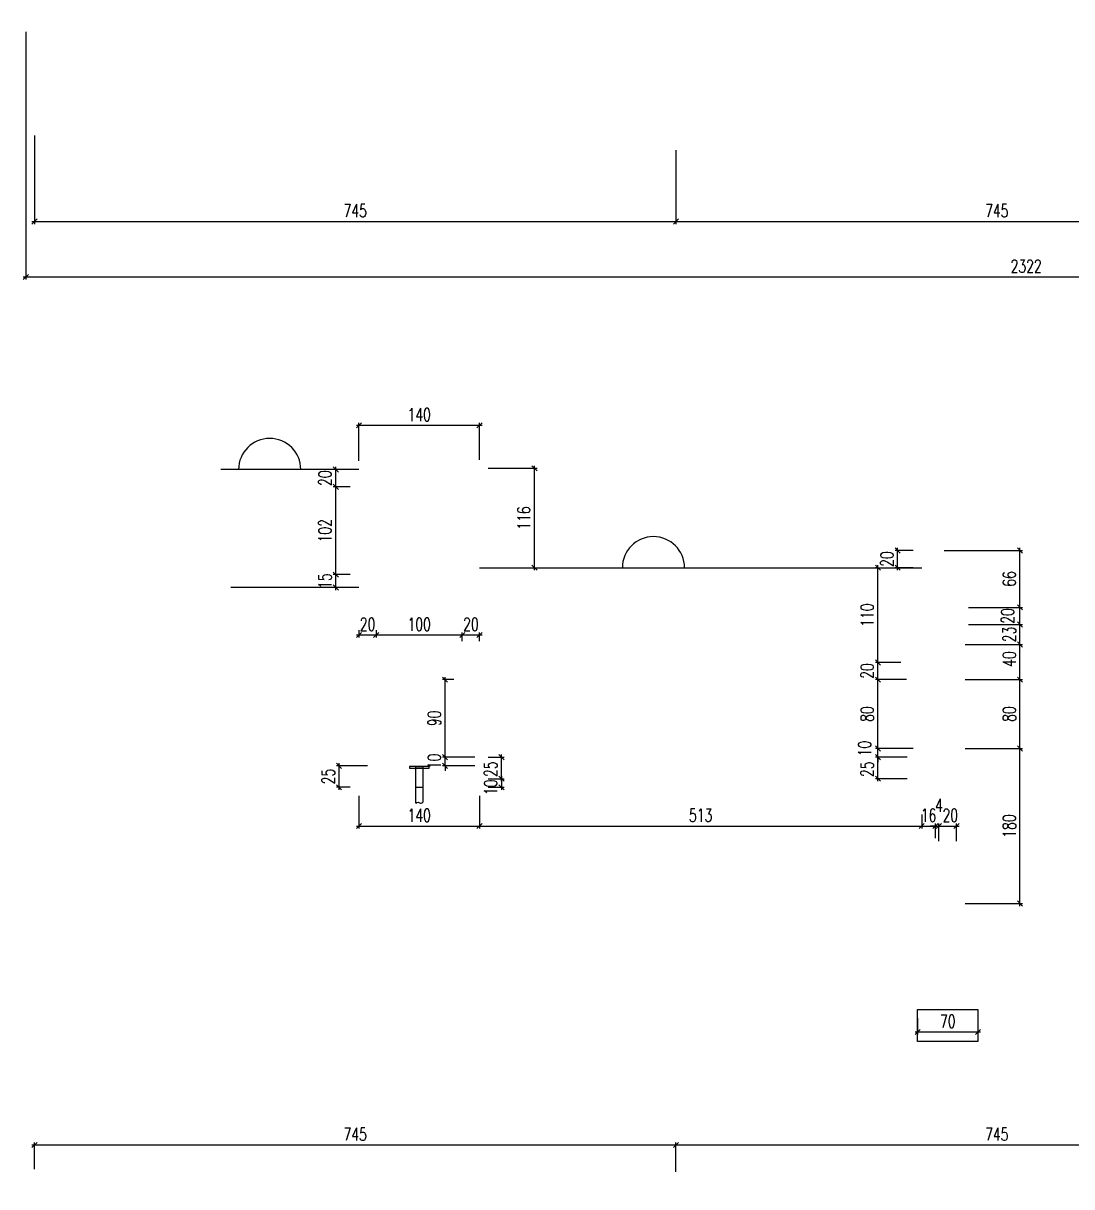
# Model space of a CAD drawing. Extents: x 307 to 786, y -197 to -94.
# Drawn here: x 324.07 to 336.24, y -133.23 to -119.71 of the extents above; entities that cross this region are included whole.
import ezdxf

# ---------------------------------------------------------------- set-up
doc = ezdxf.new("R2010")
doc.units = 0
doc.header["$LTSCALE"] = 0.5
doc.header["$MEASUREMENT"] = 0
doc.layers.get('DEFPOINTS').update_dxf_attribs({"linetype": 'CONTINUOUS'})
doc.layers.add('COTATION', color=7, linetype='CONTINUOUS')
doc.styles.add('ROMANS8', font='romans.shx', dxfattribs={"width": 0.7})
doc.dimstyles.new('COT50 cm', dxfattribs={"dimtxt": 0.15, "dimasz": 0.06, "dimexe": 0.03, "dimexo": 0.1, "dimgap": 0.05, "dimtad": 1, "dimdec": 0, "dimlfac": 100, "dimzin": 0, "dimdsep": 46, "dimtxsty": 'ROMANS8', "dimblk1": 'OBLIQUE', "dimblk2": 'OBLIQUE', "dimsah": 1, "dimcen": 0.03, "dimdle": 0.03, "dimclrt": 1, "dimadec": 0, "dimazin": 0, "dimtfac": 1, "dimtdec": 0, "dimtmove": 0, "dimatfit": 3, "dimfxl": 1, "dimfxlon": 1, "dimtolj": 1, "dimtzin": 0, "dimlwd": -1, "dimlwe": -1, "dimarcsym": 0})

# ---------------------------------------------------------------- blocks, each defined once
blk = doc.blocks.new('_Oblique')
at = {"layer": 'COTATION', "color": 0, "lineweight": -2}
blk.add_line((-0.5, -0.5), (0.5, 0.5), dxfattribs=at)
blk = doc.blocks.new('*D81')
at = {"layer": 'COTATION', "color": 0, "transparency": 16777216}
for p, q in [((324.199, -121.019), (324.199, -122.046)), ((331.646, -121.188), (331.646, -122.046)), ((324.169, -122.016), (331.676, -122.016))]:
    blk.add_line(p, q, dxfattribs=at)
at = {"layer": 'DEFPOINTS', "color": 0, "transparency": 16777216}
for p in [(324.199, -120.919), (331.646, -121.088), (331.646, -122.016)]:
    blk.add_point(p, dxfattribs=at)
at = {"layer": 'COTATION', "color": 0, "transparency": 16777216, "xscale": 0.06, "yscale": 0.06, "zscale": 0.06, "rotation": 180}
blk.add_blockref('_Oblique', (324.199, -122.016), dxfattribs=at)
at = {"layer": 'COTATION', "color": 0, "transparency": 16777216, "xscale": 0.06, "yscale": 0.06, "zscale": 0.06}
blk.add_blockref('_Oblique', (331.646, -122.016), dxfattribs=at)
at = {"layer": 'COTATION', "color": 1, "transparency": 16777216, "insert": (327.923, -121.891), "char_height": 0.15, "attachment_point": 5, "style": 'ROMANS8'}
blk.add_mtext('\\A1;745', dxfattribs=at)
blk = doc.blocks.new('*D82')
at = {"layer": 'COTATION', "color": 0, "transparency": 16777216}
for p, q in [((339.096, -121.016), (339.096, -122.046)), ((331.646, -121.188), (331.646, -122.046)), ((331.616, -122.016), (339.126, -122.016))]:
    blk.add_line(p, q, dxfattribs=at)
at = {"layer": 'DEFPOINTS', "color": 0, "transparency": 16777216}
for p in [(339.096, -120.397), (331.646, -121.088), (339.096, -122.016)]:
    blk.add_point(p, dxfattribs=at)
at = {"layer": 'COTATION', "color": 0, "transparency": 16777216, "xscale": 0.06, "yscale": 0.06, "zscale": 0.06, "rotation": 180}
blk.add_blockref('_Oblique', (331.646, -122.016), dxfattribs=at)
at = {"layer": 'COTATION', "color": 0, "transparency": 16777216, "xscale": 0.06, "yscale": 0.06, "zscale": 0.06}
blk.add_blockref('_Oblique', (339.096, -122.016), dxfattribs=at)
at = {"layer": 'COTATION', "color": 1, "transparency": 16777216, "insert": (335.371, -121.891), "char_height": 0.15, "attachment_point": 5, "style": 'ROMANS8'}
blk.add_mtext('\\A1;745', dxfattribs=at)
blk = doc.blocks.new('*D208')
at = {"layer": 'COTATION', "color": 0, "transparency": 16777216}
for p, q in [((324.099, -119.814), (324.099, -122.69)), ((347.324, -122.24), (347.324, -122.69)), ((324.069, -122.66), (347.354, -122.66))]:
    blk.add_line(p, q, dxfattribs=at)
at = {"layer": 'DEFPOINTS', "color": 0, "transparency": 16777216}
for p in [(324.099, -119.714), (347.324, -122.14), (347.324, -122.66)]:
    blk.add_point(p, dxfattribs=at)
at = {"layer": 'COTATION', "color": 0, "transparency": 16777216, "xscale": 0.06, "yscale": 0.06, "zscale": 0.06, "rotation": 180}
blk.add_blockref('_Oblique', (324.099, -122.66), dxfattribs=at)
at = {"layer": 'COTATION', "color": 0, "transparency": 16777216, "xscale": 0.06, "yscale": 0.06, "zscale": 0.06}
blk.add_blockref('_Oblique', (347.324, -122.66), dxfattribs=at)
at = {"layer": 'COTATION', "color": 1, "transparency": 16777216, "insert": (335.712, -122.535), "char_height": 0.15, "attachment_point": 5, "style": 'ROMANS8'}
blk.add_mtext('\\A1;2322', dxfattribs=at)
blk = doc.blocks.new('*D498')
at = {"layer": 'COTATION', "color": 0, "transparency": 16777216}
for p, q in [((324.169, -132.741), (331.676, -132.741)), ((324.199, -133.022), (324.199, -132.711)), ((331.646, -132.808), (331.646, -132.711))]:
    blk.add_line(p, q, dxfattribs=at)
at = {"layer": 'DEFPOINTS', "color": 0, "transparency": 16777216}
for p in [(331.646, -132.741), (331.646, -132.908), (324.199, -133.122)]:
    blk.add_point(p, dxfattribs=at)
at = {"layer": 'COTATION', "color": 0, "transparency": 16777216, "xscale": 0.06, "yscale": 0.06, "zscale": 0.06, "rotation": 180}
blk.add_blockref('_Oblique', (324.199, -132.741), dxfattribs=at)
at = {"layer": 'COTATION', "color": 0, "transparency": 16777216, "xscale": 0.06, "yscale": 0.06, "zscale": 0.06}
blk.add_blockref('_Oblique', (331.646, -132.741), dxfattribs=at)
at = {"layer": 'COTATION', "color": 1, "transparency": 16777216, "insert": (327.923, -132.616), "char_height": 0.15, "attachment_point": 5, "style": 'ROMANS8'}
blk.add_mtext('\\A1;745', dxfattribs=at)
blk = doc.blocks.new('*D499')
at = {"layer": 'COTATION', "color": 0, "transparency": 16777216}
for p, q in [((331.616, -132.741), (339.126, -132.741)), ((331.646, -133.055), (331.646, -132.711)), ((339.096, -133.126), (339.096, -132.711))]:
    blk.add_line(p, q, dxfattribs=at)
at = {"layer": 'DEFPOINTS', "color": 0, "transparency": 16777216}
for p in [(339.096, -132.741), (331.646, -133.155), (339.096, -133.226)]:
    blk.add_point(p, dxfattribs=at)
at = {"layer": 'COTATION', "color": 0, "transparency": 16777216, "xscale": 0.06, "yscale": 0.06, "zscale": 0.06, "rotation": 180}
blk.add_blockref('_Oblique', (331.646, -132.741), dxfattribs=at)
at = {"layer": 'COTATION', "color": 0, "transparency": 16777216, "xscale": 0.06, "yscale": 0.06, "zscale": 0.06}
blk.add_blockref('_Oblique', (339.096, -132.741), dxfattribs=at)
at = {"layer": 'COTATION', "color": 1, "transparency": 16777216, "insert": (335.371, -132.616), "char_height": 0.15, "attachment_point": 5, "style": 'ROMANS8'}
blk.add_mtext('\\A1;745', dxfattribs=at)
blk = doc.blocks.new('*D669')
at = {"layer": 'COTATION', "color": 0, "transparency": 16777216}
for p, q in [((335.004, -128.137), (335.67, -128.137)), ((335.64, -129.967), (335.64, -128.107)), ((335.004, -129.937), (335.67, -129.937))]:
    blk.add_line(p, q, dxfattribs=at)
at = {"layer": 'DEFPOINTS', "color": 0, "transparency": 16777216}
for p in [(334.904, -128.137), (335.64, -128.137), (334.904, -129.937)]:
    blk.add_point(p, dxfattribs=at)
at = {"layer": 'COTATION', "color": 0, "transparency": 16777216, "xscale": 0.06, "yscale": 0.06, "zscale": 0.06}
for p, rotation in [((335.64, -128.137), 90), ((335.64, -129.937), 270)]:
    blk.add_blockref('_Oblique', p, dxfattribs=dict(at, rotation=rotation))
at = {"layer": 'COTATION', "color": 1, "transparency": 16777216, "insert": (335.515, -129.037), "char_height": 0.15, "attachment_point": 5, "rotation": 90, "style": 'ROMANS8'}
blk.add_mtext('\\A1;180', dxfattribs=at)
blk = doc.blocks.new('*D670')
at = {"layer": 'COTATION', "color": 0, "transparency": 16777216}
for p, q in [((335.004, -127.337), (335.67, -127.337)), ((335.64, -128.167), (335.64, -127.307)), ((335.004, -128.137), (335.67, -128.137))]:
    blk.add_line(p, q, dxfattribs=at)
at = {"layer": 'DEFPOINTS', "color": 0, "transparency": 16777216}
for p in [(334.904, -127.337), (335.64, -127.337), (334.904, -128.137)]:
    blk.add_point(p, dxfattribs=at)
at = {"layer": 'COTATION', "color": 0, "transparency": 16777216, "xscale": 0.06, "yscale": 0.06, "zscale": 0.06}
for p, rotation in [((335.64, -127.337), 90), ((335.64, -128.137), 270)]:
    blk.add_blockref('_Oblique', p, dxfattribs=dict(at, rotation=rotation))
at = {"layer": 'COTATION', "color": 1, "transparency": 16777216, "insert": (335.515, -127.737), "char_height": 0.15, "attachment_point": 5, "rotation": 90, "style": 'ROMANS8'}
blk.add_mtext('\\A1;80', dxfattribs=at)
blk = doc.blocks.new('*D671')
at = {"layer": 'COTATION', "color": 0, "transparency": 16777216}
for p, q in [((335.005, -126.928), (335.67, -126.928)), ((335.64, -127.367), (335.64, -126.898)), ((335.004, -127.337), (335.67, -127.337))]:
    blk.add_line(p, q, dxfattribs=at)
at = {"layer": 'DEFPOINTS', "color": 0, "transparency": 16777216}
for p in [(334.905, -126.928), (335.64, -126.928), (334.904, -127.337)]:
    blk.add_point(p, dxfattribs=at)
at = {"layer": 'COTATION', "color": 0, "transparency": 16777216, "xscale": 0.06, "yscale": 0.06, "zscale": 0.06}
for p, rotation in [((335.64, -126.928), 90), ((335.64, -127.337), 270)]:
    blk.add_blockref('_Oblique', p, dxfattribs=dict(at, rotation=rotation))
at = {"layer": 'COTATION', "color": 1, "transparency": 16777216, "insert": (335.515, -127.098), "char_height": 0.15, "attachment_point": 5, "rotation": 90, "style": 'ROMANS8'}
blk.add_mtext('\\A1;40', dxfattribs=at)
blk = doc.blocks.new('*D672')
at = {"layer": 'COTATION', "color": 0, "transparency": 16777216}
for p, q in [((335.64, -126.727), (335.64, -126.467)), ((335.042, -126.497), (335.67, -126.497)), ((335.042, -126.697), (335.67, -126.697))]:
    blk.add_line(p, q, dxfattribs=at)
at = {"layer": 'DEFPOINTS', "color": 0, "transparency": 16777216}
for p in [(334.942, -126.497), (335.64, -126.497), (334.942, -126.697)]:
    blk.add_point(p, dxfattribs=at)
at = {"layer": 'COTATION', "color": 0, "transparency": 16777216, "xscale": 0.06, "yscale": 0.06, "zscale": 0.06}
for p, rotation in [((335.64, -126.497), 90), ((335.64, -126.697), 270)]:
    blk.add_blockref('_Oblique', p, dxfattribs=dict(at, rotation=rotation))
at = {"layer": 'COTATION', "color": 1, "transparency": 16777216, "insert": (335.496, -126.597), "char_height": 0.15, "attachment_point": 5, "rotation": 90, "style": 'ROMANS8'}
blk.add_mtext('\\A1;20', dxfattribs=at)
blk = doc.blocks.new('*D673')
at = {"layer": 'COTATION', "color": 0, "transparency": 16777216}
for p, q in [((334.759, -125.837), (335.67, -125.837)), ((335.64, -126.527), (335.64, -125.807)), ((335.042, -126.497), (335.67, -126.497))]:
    blk.add_line(p, q, dxfattribs=at)
at = {"layer": 'DEFPOINTS', "color": 0, "transparency": 16777216}
for p in [(334.659, -125.837), (335.64, -125.837), (334.942, -126.497)]:
    blk.add_point(p, dxfattribs=at)
at = {"layer": 'COTATION', "color": 0, "transparency": 16777216, "xscale": 0.06, "yscale": 0.06, "zscale": 0.06}
for p, rotation in [((335.64, -125.837), 90), ((335.64, -126.497), 270)]:
    blk.add_blockref('_Oblique', p, dxfattribs=dict(at, rotation=rotation))
at = {"layer": 'COTATION', "color": 1, "transparency": 16777216, "insert": (335.515, -126.167), "char_height": 0.15, "attachment_point": 5, "rotation": 90, "style": 'ROMANS8'}
blk.add_mtext('\\A1;66', dxfattribs=at)
blk = doc.blocks.new('*D674')
at = {"layer": 'COTATION', "color": 0, "transparency": 16777216}
for p, q in [((334.399, -125.837), (334.19, -125.837)), ((334.22, -126.067), (334.22, -125.807)), ((334.399, -126.037), (334.19, -126.037))]:
    blk.add_line(p, q, dxfattribs=at)
at = {"layer": 'DEFPOINTS', "color": 0, "transparency": 16777216}
for p in [(334.22, -125.837), (334.499, -125.837), (334.499, -126.037)]:
    blk.add_point(p, dxfattribs=at)
at = {"layer": 'COTATION', "color": 0, "transparency": 16777216, "xscale": 0.06, "yscale": 0.06, "zscale": 0.06}
for p, rotation in [((334.22, -125.837), 90), ((334.22, -126.037), 270)]:
    blk.add_blockref('_Oblique', p, dxfattribs=dict(at, rotation=rotation))
at = {"layer": 'COTATION', "color": 1, "transparency": 16777216, "insert": (334.095, -125.937), "char_height": 0.15, "attachment_point": 5, "rotation": 90, "style": 'ROMANS8'}
blk.add_mtext('\\A1;20', dxfattribs=at)
blk = doc.blocks.new('*D675')
at = {"layer": 'COTATION', "color": 0, "transparency": 16777216}
for p, q in [((327.966, -128.687), (327.966, -129.067)), ((329.366, -128.687), (329.366, -129.067)), ((327.936, -129.037), (329.396, -129.037))]:
    blk.add_line(p, q, dxfattribs=at)
at = {"layer": 'DEFPOINTS', "color": 0, "transparency": 16777216}
for p in [(327.966, -128.587), (329.366, -128.587), (329.366, -129.037)]:
    blk.add_point(p, dxfattribs=at)
at = {"layer": 'COTATION', "color": 0, "transparency": 16777216, "xscale": 0.06, "yscale": 0.06, "zscale": 0.06, "rotation": 180}
blk.add_blockref('_Oblique', (327.966, -129.037), dxfattribs=at)
at = {"layer": 'COTATION', "color": 0, "transparency": 16777216, "xscale": 0.06, "yscale": 0.06, "zscale": 0.06}
blk.add_blockref('_Oblique', (329.366, -129.037), dxfattribs=at)
at = {"layer": 'COTATION', "color": 1, "transparency": 16777216, "insert": (328.666, -128.912), "char_height": 0.15, "attachment_point": 5, "style": 'ROMANS8'}
blk.add_mtext('\\A1;140', dxfattribs=at)
blk = doc.blocks.new('*D676')
at = {"layer": 'COTATION', "color": 0, "transparency": 16777216}
for p, q in [((329.366, -128.687), (329.366, -129.067)), ((334.499, -128.904), (334.499, -129.067)), ((329.336, -129.037), (334.529, -129.037))]:
    blk.add_line(p, q, dxfattribs=at)
at = {"layer": 'DEFPOINTS', "color": 0, "transparency": 16777216}
for p in [(329.366, -128.587), (334.499, -128.804), (334.499, -129.037)]:
    blk.add_point(p, dxfattribs=at)
at = {"layer": 'COTATION', "color": 0, "transparency": 16777216, "xscale": 0.06, "yscale": 0.06, "zscale": 0.06, "rotation": 180}
blk.add_blockref('_Oblique', (329.366, -129.037), dxfattribs=at)
at = {"layer": 'COTATION', "color": 0, "transparency": 16777216, "xscale": 0.06, "yscale": 0.06, "zscale": 0.06}
blk.add_blockref('_Oblique', (334.499, -129.037), dxfattribs=at)
at = {"layer": 'COTATION', "color": 1, "transparency": 16777216, "insert": (331.933, -128.912), "char_height": 0.15, "attachment_point": 5, "style": 'ROMANS8'}
blk.add_mtext('\\A1;513', dxfattribs=at)
blk = doc.blocks.new('*D677')
at = {"layer": 'COTATION', "color": 0, "transparency": 16777216}
for p, q in [((334.499, -128.904), (334.499, -129.067)), ((334.469, -129.037), (334.689, -129.037)), ((334.659, -129.176), (334.659, -129.007))]:
    blk.add_line(p, q, dxfattribs=at)
at = {"layer": 'DEFPOINTS', "color": 0, "transparency": 16777216}
for p in [(334.499, -128.804), (334.659, -129.037), (334.659, -129.276)]:
    blk.add_point(p, dxfattribs=at)
at = {"layer": 'COTATION', "color": 0, "transparency": 16777216, "xscale": 0.06, "yscale": 0.06, "zscale": 0.06, "rotation": 180}
blk.add_blockref('_Oblique', (334.499, -129.037), dxfattribs=at)
at = {"layer": 'COTATION', "color": 0, "transparency": 16777216, "xscale": 0.06, "yscale": 0.06, "zscale": 0.06}
blk.add_blockref('_Oblique', (334.659, -129.037), dxfattribs=at)
at = {"layer": 'COTATION', "color": 1, "transparency": 16777216, "insert": (334.579, -128.912), "char_height": 0.15, "attachment_point": 5, "style": 'ROMANS8'}
blk.add_mtext('\\A1;16', dxfattribs=at)
blk = doc.blocks.new('*D678')
at = {"layer": 'COTATION', "color": 0, "transparency": 16777216}
for p, q in [((334.659, -129.037), (334.599, -129.037)), ((334.659, -129.176), (334.659, -129.007)), ((334.659, -129.037), (334.699, -129.037)), ((334.699, -129.213), (334.699, -129.007)), ((334.699, -129.037), (334.759, -129.037))]:
    blk.add_line(p, q, dxfattribs=at)
at = {"layer": 'DEFPOINTS', "color": 0, "transparency": 16777216}
for p in [(334.699, -129.037), (334.659, -129.276), (334.699, -129.313)]:
    blk.add_point(p, dxfattribs=at)
at = {"layer": 'COTATION', "color": 0, "transparency": 16777216, "xscale": 0.06, "yscale": 0.06, "zscale": 0.06}
blk.add_blockref('_Oblique', (334.659, -129.037), dxfattribs=at)
at = {"layer": 'COTATION', "color": 0, "transparency": 16777216, "xscale": 0.06, "yscale": 0.06, "zscale": 0.06, "rotation": 180}
blk.add_blockref('_Oblique', (334.699, -129.037), dxfattribs=at)
at = {"layer": 'COTATION', "color": 1, "transparency": 16777216, "insert": (334.699, -128.798), "char_height": 0.15, "attachment_point": 5, "style": 'ROMANS8'}
blk.add_mtext('\\A1;4', dxfattribs=at)
blk = doc.blocks.new('*D679')
at = {"layer": 'COTATION', "color": 0, "transparency": 16777216}
for p, q in [((334.669, -129.037), (334.934, -129.037)), ((334.699, -129.213), (334.699, -129.007)), ((334.904, -129.213), (334.904, -129.007))]:
    blk.add_line(p, q, dxfattribs=at)
at = {"layer": 'DEFPOINTS', "color": 0, "transparency": 16777216}
for p in [(334.904, -129.037), (334.699, -129.313), (334.904, -129.313)]:
    blk.add_point(p, dxfattribs=at)
at = {"layer": 'COTATION', "color": 0, "transparency": 16777216, "xscale": 0.06, "yscale": 0.06, "zscale": 0.06, "rotation": 180}
blk.add_blockref('_Oblique', (334.699, -129.037), dxfattribs=at)
at = {"layer": 'COTATION', "color": 0, "transparency": 16777216, "xscale": 0.06, "yscale": 0.06, "zscale": 0.06}
blk.add_blockref('_Oblique', (334.904, -129.037), dxfattribs=at)
at = {"layer": 'COTATION', "color": 1, "transparency": 16777216, "insert": (334.831, -128.912), "char_height": 0.15, "attachment_point": 5, "style": 'ROMANS8'}
blk.add_mtext('\\A1;20', dxfattribs=at)
blk = doc.blocks.new('*D680')
at = {"layer": 'COTATION', "color": 0, "transparency": 16777216}
for p, q in [((333.991, -128.517), (333.991, -128.207)), ((334.33, -128.237), (333.961, -128.237)), ((334.33, -128.487), (333.961, -128.487))]:
    blk.add_line(p, q, dxfattribs=at)
at = {"layer": 'DEFPOINTS', "color": 0, "transparency": 16777216}
for p in [(333.991, -128.237), (334.43, -128.237), (334.43, -128.487)]:
    blk.add_point(p, dxfattribs=at)
at = {"layer": 'COTATION', "color": 0, "transparency": 16777216, "xscale": 0.06, "yscale": 0.06, "zscale": 0.06}
for p, rotation in [((333.991, -128.237), 90), ((333.991, -128.487), 270)]:
    blk.add_blockref('_Oblique', p, dxfattribs=dict(at, rotation=rotation))
at = {"layer": 'COTATION', "color": 1, "transparency": 16777216, "insert": (333.866, -128.377), "char_height": 0.15, "attachment_point": 5, "rotation": 90, "style": 'ROMANS8'}
blk.add_mtext('\\A1;25', dxfattribs=at)
blk = doc.blocks.new('*D681')
at = {"layer": 'COTATION', "color": 0, "transparency": 16777216}
for p, q in [((333.991, -128.137), (333.991, -128.077)), ((334.399, -128.137), (333.961, -128.137)), ((333.991, -128.237), (333.991, -128.137)), ((334.33, -128.237), (333.961, -128.237)), ((333.991, -128.237), (333.991, -128.297))]:
    blk.add_line(p, q, dxfattribs=at)
at = {"layer": 'DEFPOINTS', "color": 0, "transparency": 16777216}
for p in [(333.991, -128.137), (334.499, -128.137), (334.43, -128.237)]:
    blk.add_point(p, dxfattribs=at)
at = {"layer": 'COTATION', "color": 0, "transparency": 16777216, "xscale": 0.06, "yscale": 0.06, "zscale": 0.06}
for p, rotation in [((333.991, -128.137), 270), ((333.991, -128.237), 90)]:
    blk.add_blockref('_Oblique', p, dxfattribs=dict(at, rotation=rotation))
at = {"layer": 'COTATION', "color": 1, "transparency": 16777216, "insert": (333.836, -128.137), "char_height": 0.15, "attachment_point": 5, "rotation": 90, "style": 'ROMANS8'}
blk.add_mtext('\\A1;10', dxfattribs=at)
blk = doc.blocks.new('*D682')
at = {"layer": 'COTATION', "color": 0, "transparency": 16777216}
for p, q in [((334.322, -127.337), (333.961, -127.337)), ((333.991, -128.167), (333.991, -127.307)), ((334.399, -128.137), (333.961, -128.137))]:
    blk.add_line(p, q, dxfattribs=at)
at = {"layer": 'DEFPOINTS', "color": 0, "transparency": 16777216}
for p in [(333.991, -127.337), (334.422, -127.337), (334.499, -128.137)]:
    blk.add_point(p, dxfattribs=at)
at = {"layer": 'COTATION', "color": 0, "transparency": 16777216, "xscale": 0.06, "yscale": 0.06, "zscale": 0.06}
for p, rotation in [((333.991, -127.337), 90), ((333.991, -128.137), 270)]:
    blk.add_blockref('_Oblique', p, dxfattribs=dict(at, rotation=rotation))
at = {"layer": 'COTATION', "color": 1, "transparency": 16777216, "insert": (333.866, -127.737), "char_height": 0.15, "attachment_point": 5, "rotation": 90, "style": 'ROMANS8'}
blk.add_mtext('\\A1;80', dxfattribs=at)
blk = doc.blocks.new('*D683')
at = {"layer": 'COTATION', "color": 0, "transparency": 16777216}
for p, q in [((334.258, -127.137), (333.961, -127.137)), ((333.991, -127.367), (333.991, -127.107)), ((334.322, -127.337), (333.961, -127.337))]:
    blk.add_line(p, q, dxfattribs=at)
at = {"layer": 'DEFPOINTS', "color": 0, "transparency": 16777216}
for p in [(333.991, -127.137), (334.358, -127.137), (334.422, -127.337)]:
    blk.add_point(p, dxfattribs=at)
at = {"layer": 'COTATION', "color": 0, "transparency": 16777216, "xscale": 0.06, "yscale": 0.06, "zscale": 0.06}
for p, rotation in [((333.991, -127.137), 90), ((333.991, -127.337), 270)]:
    blk.add_blockref('_Oblique', p, dxfattribs=dict(at, rotation=rotation))
at = {"layer": 'COTATION', "color": 1, "transparency": 16777216, "insert": (333.866, -127.237), "char_height": 0.15, "attachment_point": 5, "rotation": 90, "style": 'ROMANS8'}
blk.add_mtext('\\A1;20', dxfattribs=at)
blk = doc.blocks.new('*D684')
at = {"layer": 'COTATION', "color": 0, "transparency": 16777216}
for p, q in [((333.991, -126.037), (333.961, -126.037)), ((333.991, -127.167), (333.991, -126.007)), ((334.258, -127.137), (333.961, -127.137))]:
    blk.add_line(p, q, dxfattribs=at)
at = {"layer": 'DEFPOINTS', "color": 0, "transparency": 16777216}
for p in [(333.991, -126.037), (333.996, -126.037), (334.358, -127.137)]:
    blk.add_point(p, dxfattribs=at)
at = {"layer": 'COTATION', "color": 0, "transparency": 16777216, "xscale": 0.06, "yscale": 0.06, "zscale": 0.06}
for p, rotation in [((333.991, -126.037), 90), ((333.991, -127.137), 270)]:
    blk.add_blockref('_Oblique', p, dxfattribs=dict(at, rotation=rotation))
at = {"layer": 'COTATION', "color": 1, "transparency": 16777216, "insert": (333.866, -126.587), "char_height": 0.15, "attachment_point": 5, "rotation": 90, "style": 'ROMANS8'}
blk.add_mtext('\\A1;110', dxfattribs=at)
blk = doc.blocks.new('*D685')
at = {"layer": 'COTATION', "color": 0, "transparency": 16777216}
for p, q in [((327.936, -126.818), (328.196, -126.818)), ((327.966, -126.761), (327.966, -126.848)), ((328.166, -126.761), (328.166, -126.848))]:
    blk.add_line(p, q, dxfattribs=at)
at = {"layer": 'DEFPOINTS', "color": 0, "transparency": 16777216}
for p in [(327.966, -126.661), (328.166, -126.661), (328.166, -126.818)]:
    blk.add_point(p, dxfattribs=at)
at = {"layer": 'COTATION', "color": 0, "transparency": 16777216, "xscale": 0.06, "yscale": 0.06, "zscale": 0.06, "rotation": 180}
blk.add_blockref('_Oblique', (327.966, -126.818), dxfattribs=at)
at = {"layer": 'COTATION', "color": 0, "transparency": 16777216, "xscale": 0.06, "yscale": 0.06, "zscale": 0.06}
blk.add_blockref('_Oblique', (328.166, -126.818), dxfattribs=at)
at = {"layer": 'COTATION', "color": 1, "transparency": 16777216, "insert": (328.066, -126.693), "char_height": 0.15, "attachment_point": 5, "style": 'ROMANS8'}
blk.add_mtext('\\A1;20', dxfattribs=at)
blk = doc.blocks.new('*D686')
at = {"layer": 'COTATION', "color": 0, "transparency": 16777216}
for p, q in [((328.136, -126.818), (329.196, -126.818)), ((328.166, -126.761), (328.166, -126.848)), ((329.166, -126.889), (329.166, -126.788))]:
    blk.add_line(p, q, dxfattribs=at)
at = {"layer": 'DEFPOINTS', "color": 0, "transparency": 16777216}
for p in [(328.166, -126.661), (329.166, -126.818), (329.166, -126.989)]:
    blk.add_point(p, dxfattribs=at)
at = {"layer": 'COTATION', "color": 0, "transparency": 16777216, "xscale": 0.06, "yscale": 0.06, "zscale": 0.06, "rotation": 180}
blk.add_blockref('_Oblique', (328.166, -126.818), dxfattribs=at)
at = {"layer": 'COTATION', "color": 0, "transparency": 16777216, "xscale": 0.06, "yscale": 0.06, "zscale": 0.06}
blk.add_blockref('_Oblique', (329.166, -126.818), dxfattribs=at)
at = {"layer": 'COTATION', "color": 1, "transparency": 16777216, "insert": (328.666, -126.693), "char_height": 0.15, "attachment_point": 5, "style": 'ROMANS8'}
blk.add_mtext('\\A1;100', dxfattribs=at)
blk = doc.blocks.new('*D687')
at = {"layer": 'COTATION', "color": 0, "transparency": 16777216}
for p, q in [((329.136, -126.818), (329.396, -126.818)), ((329.166, -126.889), (329.166, -126.788)), ((329.366, -126.889), (329.366, -126.788))]:
    blk.add_line(p, q, dxfattribs=at)
at = {"layer": 'DEFPOINTS', "color": 0, "transparency": 16777216}
for p in [(329.366, -126.818), (329.166, -126.989), (329.366, -126.989)]:
    blk.add_point(p, dxfattribs=at)
at = {"layer": 'COTATION', "color": 0, "transparency": 16777216, "xscale": 0.06, "yscale": 0.06, "zscale": 0.06, "rotation": 180}
blk.add_blockref('_Oblique', (329.166, -126.818), dxfattribs=at)
at = {"layer": 'COTATION', "color": 0, "transparency": 16777216, "xscale": 0.06, "yscale": 0.06, "zscale": 0.06}
blk.add_blockref('_Oblique', (329.366, -126.818), dxfattribs=at)
at = {"layer": 'COTATION', "color": 1, "transparency": 16777216, "insert": (329.266, -126.693), "char_height": 0.15, "attachment_point": 5, "style": 'ROMANS8'}
blk.add_mtext('\\A1;20', dxfattribs=at)
blk = doc.blocks.new('*D688')
at = {"layer": 'COTATION', "color": 0, "transparency": 16777216}
for p, q in [((328.966, -128.237), (328.966, -128.177)), ((329.311, -128.237), (328.936, -128.237)), ((329.311, -128.337), (328.936, -128.337)), ((328.966, -128.337), (328.966, -128.237)), ((328.966, -128.337), (328.966, -128.397))]:
    blk.add_line(p, q, dxfattribs=at)
at = {"layer": 'DEFPOINTS', "color": 0, "transparency": 16777216}
for p in [(328.966, -128.237), (329.411, -128.237), (329.411, -128.337)]:
    blk.add_point(p, dxfattribs=at)
at = {"layer": 'COTATION', "color": 0, "transparency": 16777216, "xscale": 0.06, "yscale": 0.06, "zscale": 0.06}
for p, rotation in [((328.966, -128.237), 270), ((328.966, -128.337), 90)]:
    blk.add_blockref('_Oblique', p, dxfattribs=dict(at, rotation=rotation))
at = {"layer": 'COTATION', "color": 1, "transparency": 16777216, "insert": (328.841, -128.287), "char_height": 0.15, "attachment_point": 5, "rotation": 90, "style": 'ROMANS8'}
blk.add_mtext('\\A1;10', dxfattribs=at)
blk = doc.blocks.new('*D689')
at = {"layer": 'COTATION', "color": 0, "transparency": 16777216}
for p, q in [((329.066, -127.337), (328.936, -127.337)), ((328.966, -128.267), (328.966, -127.307)), ((329.066, -128.237), (328.936, -128.237))]:
    blk.add_line(p, q, dxfattribs=at)
at = {"layer": 'DEFPOINTS', "color": 0, "transparency": 16777216}
for p in [(328.966, -127.337), (329.166, -127.337), (329.166, -128.237)]:
    blk.add_point(p, dxfattribs=at)
at = {"layer": 'COTATION', "color": 0, "transparency": 16777216, "xscale": 0.06, "yscale": 0.06, "zscale": 0.06}
for p, rotation in [((328.966, -127.337), 90), ((328.966, -128.237), 270)]:
    blk.add_blockref('_Oblique', p, dxfattribs=dict(at, rotation=rotation))
at = {"layer": 'COTATION', "color": 1, "transparency": 16777216, "insert": (328.841, -127.787), "char_height": 0.15, "attachment_point": 5, "rotation": 90, "style": 'ROMANS8'}
blk.add_mtext('\\A1;90', dxfattribs=at)
blk = doc.blocks.new('*D690')
at = {"layer": 'COTATION', "color": 0, "transparency": 16777216}
for p, q in [((327.866, -126.117), (327.667, -126.117)), ((327.697, -126.297), (327.697, -126.087)), ((327.866, -126.267), (327.667, -126.267))]:
    blk.add_line(p, q, dxfattribs=at)
at = {"layer": 'DEFPOINTS', "color": 0, "transparency": 16777216}
for p in [(327.697, -126.117), (327.966, -126.117), (327.966, -126.267)]:
    blk.add_point(p, dxfattribs=at)
at = {"layer": 'COTATION', "color": 0, "transparency": 16777216, "xscale": 0.06, "yscale": 0.06, "zscale": 0.06}
for p, rotation in [((327.697, -126.117), 90), ((327.697, -126.267), 270)]:
    blk.add_blockref('_Oblique', p, dxfattribs=dict(at, rotation=rotation))
at = {"layer": 'COTATION', "color": 1, "transparency": 16777216, "insert": (327.572, -126.192), "char_height": 0.15, "attachment_point": 5, "rotation": 90, "style": 'ROMANS8'}
blk.add_mtext('\\A1;15', dxfattribs=at)
blk = doc.blocks.new('*D691')
at = {"layer": 'COTATION', "color": 0, "transparency": 16777216}
for p, q in [((327.866, -125.097), (327.667, -125.097)), ((327.697, -126.147), (327.697, -125.067)), ((327.866, -126.117), (327.667, -126.117))]:
    blk.add_line(p, q, dxfattribs=at)
at = {"layer": 'DEFPOINTS', "color": 0, "transparency": 16777216}
for p in [(327.697, -125.097), (327.966, -125.097), (327.966, -126.117)]:
    blk.add_point(p, dxfattribs=at)
at = {"layer": 'COTATION', "color": 0, "transparency": 16777216, "xscale": 0.06, "yscale": 0.06, "zscale": 0.06}
for p, rotation in [((327.697, -125.097), 90), ((327.697, -126.117), 270)]:
    blk.add_blockref('_Oblique', p, dxfattribs=dict(at, rotation=rotation))
at = {"layer": 'COTATION', "color": 1, "transparency": 16777216, "insert": (327.572, -125.607), "char_height": 0.15, "attachment_point": 5, "rotation": 90, "style": 'ROMANS8'}
blk.add_mtext('\\A1;102', dxfattribs=at)
blk = doc.blocks.new('*D692')
at = {"layer": 'COTATION', "color": 0, "transparency": 16777216}
for p, q in [((327.866, -124.897), (327.667, -124.897)), ((327.697, -125.127), (327.697, -124.867)), ((327.866, -125.097), (327.667, -125.097))]:
    blk.add_line(p, q, dxfattribs=at)
at = {"layer": 'DEFPOINTS', "color": 0, "transparency": 16777216}
for p in [(327.697, -124.897), (327.966, -124.897), (327.966, -125.097)]:
    blk.add_point(p, dxfattribs=at)
at = {"layer": 'COTATION', "color": 0, "transparency": 16777216, "xscale": 0.06, "yscale": 0.06, "zscale": 0.06}
for p, rotation in [((327.697, -124.897), 90), ((327.697, -125.097), 270)]:
    blk.add_blockref('_Oblique', p, dxfattribs=dict(at, rotation=rotation))
at = {"layer": 'COTATION', "color": 1, "transparency": 16777216, "insert": (327.572, -124.997), "char_height": 0.15, "attachment_point": 5, "rotation": 90, "style": 'ROMANS8'}
blk.add_mtext('\\A1;20', dxfattribs=at)
blk = doc.blocks.new('*D693')
at = {"layer": 'COTATION', "color": 0, "transparency": 16777216}
for p, q in [((329.396, -124.384), (327.936, -124.384)), ((327.966, -124.797), (327.966, -124.354)), ((329.366, -124.782), (329.366, -124.354))]:
    blk.add_line(p, q, dxfattribs=at)
at = {"layer": 'DEFPOINTS', "color": 0, "transparency": 16777216}
for p in [(327.966, -124.384), (327.966, -124.897), (329.366, -124.882)]:
    blk.add_point(p, dxfattribs=at)
at = {"layer": 'COTATION', "color": 0, "transparency": 16777216, "xscale": 0.06, "yscale": 0.06, "zscale": 0.06, "rotation": 180}
blk.add_blockref('_Oblique', (327.966, -124.384), dxfattribs=at)
at = {"layer": 'COTATION', "color": 0, "transparency": 16777216, "xscale": 0.06, "yscale": 0.06, "zscale": 0.06}
blk.add_blockref('_Oblique', (329.366, -124.384), dxfattribs=at)
at = {"layer": 'COTATION', "color": 1, "transparency": 16777216, "insert": (328.666, -124.259), "char_height": 0.15, "attachment_point": 5, "style": 'ROMANS8'}
blk.add_mtext('\\A1;140', dxfattribs=at)
blk = doc.blocks.new('*D694')
at = {"layer": 'COTATION', "color": 0, "transparency": 16777216}
for p, q in [((330.005, -126.067), (330.005, -124.852)), ((329.466, -124.882), (330.035, -124.882)), ((329.466, -126.037), (330.035, -126.037))]:
    blk.add_line(p, q, dxfattribs=at)
at = {"layer": 'DEFPOINTS', "color": 0, "transparency": 16777216}
for p in [(329.366, -124.882), (330.005, -124.882), (329.366, -126.037)]:
    blk.add_point(p, dxfattribs=at)
at = {"layer": 'COTATION', "color": 0, "transparency": 16777216, "xscale": 0.06, "yscale": 0.06, "zscale": 0.06}
for p, rotation in [((330.005, -124.882), 90), ((330.005, -126.037), 270)]:
    blk.add_blockref('_Oblique', p, dxfattribs=dict(at, rotation=rotation))
at = {"layer": 'COTATION', "color": 1, "transparency": 16777216, "insert": (329.88, -125.46), "char_height": 0.15, "attachment_point": 5, "rotation": 90, "style": 'ROMANS8'}
blk.add_mtext('\\A1;116', dxfattribs=at)
blk = doc.blocks.new('*D695')
at = {"layer": 'COTATION', "color": 0, "transparency": 16777216}
for p, q in [((334.452, -131.267), (334.452, -131.46)), ((335.152, -131.267), (335.152, -131.46)), ((335.182, -131.43), (334.422, -131.43))]:
    blk.add_line(p, q, dxfattribs=at)
at = {"layer": 'DEFPOINTS', "color": 0, "transparency": 16777216}
for p in [(334.452, -131.167), (335.152, -131.167), (334.452, -131.43)]:
    blk.add_point(p, dxfattribs=at)
at = {"layer": 'COTATION', "color": 0, "transparency": 16777216, "xscale": 0.06, "yscale": 0.06, "zscale": 0.06, "rotation": 180}
blk.add_blockref('_Oblique', (334.452, -131.43), dxfattribs=at)
at = {"layer": 'COTATION', "color": 0, "transparency": 16777216, "xscale": 0.06, "yscale": 0.06, "zscale": 0.06}
blk.add_blockref('_Oblique', (335.152, -131.43), dxfattribs=at)
at = {"layer": 'COTATION', "color": 1, "transparency": 16777216, "insert": (334.802, -131.305), "char_height": 0.15, "attachment_point": 5, "style": 'ROMANS8'}
blk.add_mtext('\\A1;70', dxfattribs=at)
blk = doc.blocks.new('*D696')
at = {"layer": 'COTATION', "color": 0, "transparency": 16777216}
for p, q in [((328.066, -128.337), (327.705, -128.337)), ((327.735, -128.617), (327.735, -128.307)), ((327.866, -128.587), (327.705, -128.587))]:
    blk.add_line(p, q, dxfattribs=at)
at = {"layer": 'DEFPOINTS', "color": 0, "transparency": 16777216}
for p in [(327.735, -128.337), (328.166, -128.337), (327.966, -128.587)]:
    blk.add_point(p, dxfattribs=at)
at = {"layer": 'COTATION', "color": 0, "transparency": 16777216, "xscale": 0.06, "yscale": 0.06, "zscale": 0.06}
for p, rotation in [((327.735, -128.337), 90), ((327.735, -128.587), 270)]:
    blk.add_blockref('_Oblique', p, dxfattribs=dict(at, rotation=rotation))
at = {"layer": 'COTATION', "color": 1, "transparency": 16777216, "insert": (327.61, -128.462), "char_height": 0.15, "attachment_point": 5, "rotation": 90, "style": 'ROMANS8'}
blk.add_mtext('\\A1;25', dxfattribs=at)
blk = doc.blocks.new('*D804')
at = {"layer": 'COTATION', "color": 0, "transparency": 16777216}
for p, q in [((329.621, -128.517), (329.621, -128.207)), ((329.466, -128.237), (329.651, -128.237)), ((329.466, -128.487), (329.651, -128.487))]:
    blk.add_line(p, q, dxfattribs=at)
at = {"layer": 'DEFPOINTS', "color": 0, "transparency": 16777216}
for p in [(329.366, -128.237), (329.621, -128.237), (329.366, -128.487)]:
    blk.add_point(p, dxfattribs=at)
at = {"layer": 'COTATION', "color": 0, "transparency": 16777216, "xscale": 0.06, "yscale": 0.06, "zscale": 0.06}
for p, rotation in [((329.621, -128.237), 90), ((329.621, -128.487), 270)]:
    blk.add_blockref('_Oblique', p, dxfattribs=dict(at, rotation=rotation))
at = {"layer": 'COTATION', "color": 1, "transparency": 16777216, "insert": (329.496, -128.377), "char_height": 0.15, "attachment_point": 5, "rotation": 90, "style": 'ROMANS8'}
blk.add_mtext('\\A1;25', dxfattribs=at)
blk = doc.blocks.new('*D805')
at = {"layer": 'COTATION', "color": 0, "transparency": 16777216}
for p, q in [((329.466, -128.487), (329.651, -128.487)), ((329.621, -128.457), (329.621, -128.617)), ((329.466, -128.587), (329.651, -128.587))]:
    blk.add_line(p, q, dxfattribs=at)
at = {"layer": 'DEFPOINTS', "color": 0, "transparency": 16777216}
for p in [(329.366, -128.487), (329.366, -128.587), (329.621, -128.587)]:
    blk.add_point(p, dxfattribs=at)
at = {"layer": 'COTATION', "color": 0, "transparency": 16777216, "xscale": 0.06, "yscale": 0.06, "zscale": 0.06}
for p, rotation in [((329.621, -128.487), 90), ((329.621, -128.587), 270)]:
    blk.add_blockref('_Oblique', p, dxfattribs=dict(at, rotation=rotation))
at = {"layer": 'COTATION', "color": 1, "transparency": 16777216, "insert": (329.496, -128.587), "char_height": 0.15, "attachment_point": 5, "rotation": 90, "style": 'ROMANS8'}
blk.add_mtext('\\A1;10', dxfattribs=at)
blk = doc.blocks.new('*D1613')
at = {"layer": 'COTATION', "color": 0, "transparency": 16777216}
for p, q in [((335.345, -126.697), (335.67, -126.697)), ((335.64, -126.958), (335.64, -126.667)), ((335.005, -126.928), (335.67, -126.928))]:
    blk.add_line(p, q, dxfattribs=at)
at = {"layer": 'DEFPOINTS', "color": 0, "transparency": 16777216}
for p in [(335.245, -126.697), (335.64, -126.697), (334.905, -126.928)]:
    blk.add_point(p, dxfattribs=at)
at = {"layer": 'COTATION', "color": 0, "transparency": 16777216, "xscale": 0.06, "yscale": 0.06, "zscale": 0.06}
for p, rotation in [((335.64, -126.697), 90), ((335.64, -126.928), 270)]:
    blk.add_blockref('_Oblique', p, dxfattribs=dict(at, rotation=rotation))
at = {"layer": 'COTATION', "color": 1, "transparency": 16777216, "insert": (335.515, -126.812), "char_height": 0.15, "attachment_point": 5, "rotation": 90, "style": 'ROMANS8'}
blk.add_mtext('\\A1;23', dxfattribs=at)

msp = doc.modelspace()

# ---------------------------------------------------------------- linework, layer by layer
at = {"layer": 'COTATION'}
for p, q in [((327.9659, -124.897), (326.3616, -124.897)), ((329.3659, -126.037), (334.4991, -126.037)), ((327.9659, -126.267), (326.4795, -126.267)), ((328.6259, -128.587), (328.7059, -128.587))]:
    msp.add_line(p, q, dxfattribs=at)
for points in [[(328.7795, -128.347), (328.5522, -128.347), (328.5522, -128.3662), (328.7795, -128.3662)], [(334.4517, -131.167), (335.1517, -131.167), (335.1517, -131.5381), (334.4517, -131.5381)]]:
    msp.add_lwpolyline(points, close=True, dxfattribs=at)
msp.add_lwpolyline([(328.6259, -128.7714), (328.6259, -128.347), (328.7059, -128.347), (328.7059, -128.7598)], dxfattribs=at)
for centre in [(326.9298, -124.897), (331.3849, -126.037)]:
    msp.add_arc(centre, 0.3611, 0, 180, dxfattribs=at)
msp.add_spline([(328.6259, -128.7714), (328.6534, -128.7599), (328.6876, -128.7714), (328.7059, -128.7598)], degree=3, dxfattribs=at)

# ---------------------------------------------------------------- dimensions: what is measured, and where the dimension line sits
for base, p1, p2, override, picture, middle in [((347.3239, -122.6597), (324.0994, -119.7137), (347.3239, -122.1402), {"dimfxl": 10, "dimfxlon": 1}, '*D208', (335.7117, -122.5347)), ((339.0959, -122.0158), (331.6462, -121.0881), (339.0959, -120.3969), {"dimtmove": 1}, '*D82', (335.371, -121.8908)), ((329.1659, -126.8178), (328.1659, -126.6606), (329.1659, -126.9887), {"dimtmove": 1}, '*D686', (328.6659, -126.6928)), ((334.4991, -129.0372), (329.3659, -128.587), (334.4991, -128.8045), {"dimtmove": 1}, '*D676', (331.9325, -128.9122))]:
    dim = msp.add_linear_dim(base=base, p1=p1, p2=p2, dimstyle='COT50 cm', override=override, dxfattribs=at)
    dim.commit()
    dim.dimension.update_dxf_attribs({"geometry": picture, "text_midpoint": middle})
for base, p1, p2, picture, middle in [((331.6462, -122.0158), (324.199, -120.9194), (331.6462, -121.0881), '*D81', (327.9226, -121.8908)), ((327.9659, -124.3843), (329.3659, -124.882), (327.9659, -124.897), '*D693', (328.6659, -124.2593)), ((329.3659, -129.0372), (327.9659, -128.587), (329.3659, -128.587), '*D675', (328.6659, -128.9122)), ((334.4517, -131.43), (335.1517, -131.167), (334.4517, -131.167), '*D695', (334.8017, -131.305)), ((331.6462, -132.741), (324.199, -133.1216), (331.6462, -132.9083), '*D498', (327.9226, -132.616)), ((339.0959, -132.741), (331.6462, -133.1545), (339.0959, -133.2261), '*D499', (335.371, -132.616))]:
    dim = msp.add_linear_dim(base=base, p1=p1, p2=p2, dimstyle='COT50 cm', dxfattribs=at)
    dim.commit()
    dim.dimension.update_dxf_attribs({"geometry": picture, "text_midpoint": middle})
dim = msp.add_linear_dim(base=(330.0047370023, -124.8820433712), p1=(329.3658628127, -126.0370433712), p2=(329.3658628127, -124.8820433712), angle=90, dimstyle='COT50 cm', dxfattribs=at)
dim.commit()
dim.dimension.update_dxf_attribs({"geometry": '*D694', "text_midpoint": (329.8797370023, -125.4595433712)})
for base, p1, p2, picture, middle in [((327.6967, -124.897), (327.9659, -125.097), (327.9659, -124.897), '*D692', (327.6967, -124.997)), ((335.6403, -126.497), (334.9417, -126.697), (334.9417, -126.497), '*D672', (335.6214, -126.597)), ((335.6403, -126.697), (334.9053, -126.9276), (335.2451, -126.697), '*D1613', (335.6403, -126.8123)), ((333.9908, -127.137), (334.4218, -127.337), (334.3579, -127.137), '*D683', (333.9908, -127.237)), ((333.9908, -128.137), (334.43, -128.237), (334.4991, -128.137), '*D681', (333.9608, -128.137))]:
    dim = msp.add_linear_dim(base=base, p1=p1, p2=p2, angle=90, dimstyle='COT50 cm', override={"dimtmove": 1}, dxfattribs=at)
    dim.commit()
    dim.dimension.update_dxf_attribs({"geometry": picture, "text_midpoint": middle, "dimtype": 160})
for base, p1, p2, picture, middle in [((327.6967, -125.097), (327.9659, -126.117), (327.9659, -125.097), '*D691', (327.5717, -125.607)), ((335.6403, -125.837), (334.9417, -126.497), (334.6591, -125.837), '*D673', (335.5153, -126.167)), ((333.9908, -126.037), (334.3579, -127.137), (333.9956, -126.037), '*D684', (333.8658, -126.587)), ((328.966, -127.337), (329.1659, -128.237), (329.1659, -127.337), '*D689', (328.841, -127.787)), ((333.9908, -127.337), (334.4991, -128.137), (334.4218, -127.337), '*D682', (333.8658, -127.737)), ((335.6403, -127.337), (334.9041, -128.137), (334.9041, -127.337), '*D670', (335.5153, -127.737)), ((335.6403, -128.137), (334.9041, -129.937), (334.9041, -128.137), '*D669', (335.5153, -129.037))]:
    dim = msp.add_linear_dim(base=base, p1=p1, p2=p2, angle=90, dimstyle='COT50 cm', override={"dimtmove": 1}, dxfattribs=at)
    dim.commit()
    dim.dimension.update_dxf_attribs({"geometry": picture, "text_midpoint": middle})
for base, p1, p2, picture, middle in [((334.2199, -125.837), (334.4991, -126.037), (334.4991, -125.837), '*D674', (334.2199, -125.937)), ((327.6967, -126.117), (327.9659, -126.267), (327.9659, -126.117), '*D690', (327.6967, -126.192)), ((328.966, -128.237), (329.4109, -128.337), (329.4109, -128.237), '*D688', (328.966, -128.287)), ((329.6213, -128.237), (329.3659, -128.487), (329.3659, -128.237), '*D804', (329.6213, -128.377)), ((333.9908, -128.237), (334.43, -128.487), (334.43, -128.237), '*D680', (333.9908, -128.377)), ((327.7345, -128.337), (327.9659, -128.587), (328.1659, -128.337), '*D696', (327.7345, -128.462))]:
    dim = msp.add_linear_dim(base=base, p1=p1, p2=p2, angle=90, dimstyle='COT50 cm', dxfattribs=at)
    dim.commit()
    dim.dimension.update_dxf_attribs({"geometry": picture, "text_midpoint": middle, "dimtype": 160})
for base, p1, p2, picture, middle in [((328.1659, -126.8178), (327.9659, -126.6606), (328.1659, -126.6606), '*D685', (328.0659, -126.8178)), ((329.3659, -126.8178), (329.1659, -126.9887), (329.3659, -126.9887), '*D687', (329.2659, -126.8178)), ((334.6992, -129.0372), (334.6591, -129.2761), (334.6992, -129.3134), '*D678', (334.6992, -128.9226)), ((334.6591, -129.0372), (334.4991, -128.8045), (334.6591, -129.2761), '*D677', (334.5791, -129.0372)), ((334.9041, -129.0372), (334.6992, -129.3134), (334.9041, -129.3134), '*D679', (334.8311, -129.0372))]:
    dim = msp.add_linear_dim(base=base, p1=p1, p2=p2, dimstyle='COT50 cm', override={"dimtmove": 1}, dxfattribs=at)
    dim.commit()
    dim.dimension.update_dxf_attribs({"geometry": picture, "text_midpoint": middle, "dimtype": 160})
dim = msp.add_linear_dim(base=(335.6403, -126.9276), p1=(334.9041, -127.337), p2=(334.9053, -126.9276), angle=90, text='40', dimstyle='COT50 cm', override={"dimtmove": 1}, dxfattribs=at)
dim.commit()
dim.dimension.update_dxf_attribs({"geometry": '*D671', "text_midpoint": (335.6403, -127.0975), "dimtype": 160})
at = {"layer": 'COTATION', "color": 0}
dim = msp.add_linear_dim(base=(329.6213, -128.587), p1=(329.3659, -128.487), p2=(329.3659, -128.587), angle=90, dimstyle='COT50 cm', override={"dimtmove": 1}, dxfattribs=at)
dim.commit()
dim.dimension.update_dxf_attribs({"geometry": '*D805', "text_midpoint": (329.6213, -128.587), "dimtype": 160})

doc.saveas('drawing.dxf')
